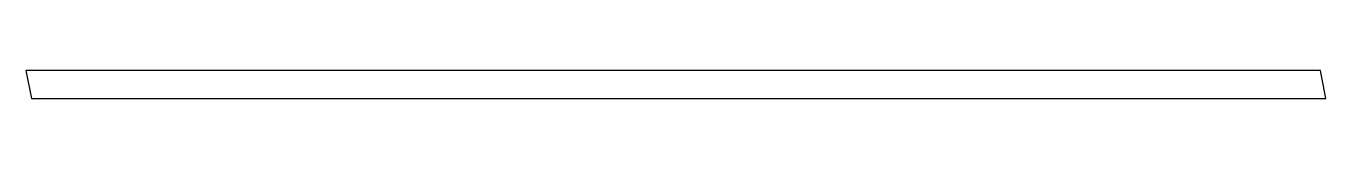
# Model space of a CAD drawing. Header units: inches. Extents: x 0 to 34.8, y -0.8 to 0.
import ezdxf

# ---------------------------------------------------------------- set-up
doc = ezdxf.new("R2010")
doc.units = ezdxf.units.IN
doc.header["$MEASUREMENT"] = 0

msp = doc.modelspace()

# ---------------------------------------------------------------- linework, layer by layer
msp.add_lwpolyline([(34.616, 0), (0, 0), (0.143, -0.75), (34.759, -0.75)], close=True)

doc.saveas('drawing.dxf')
